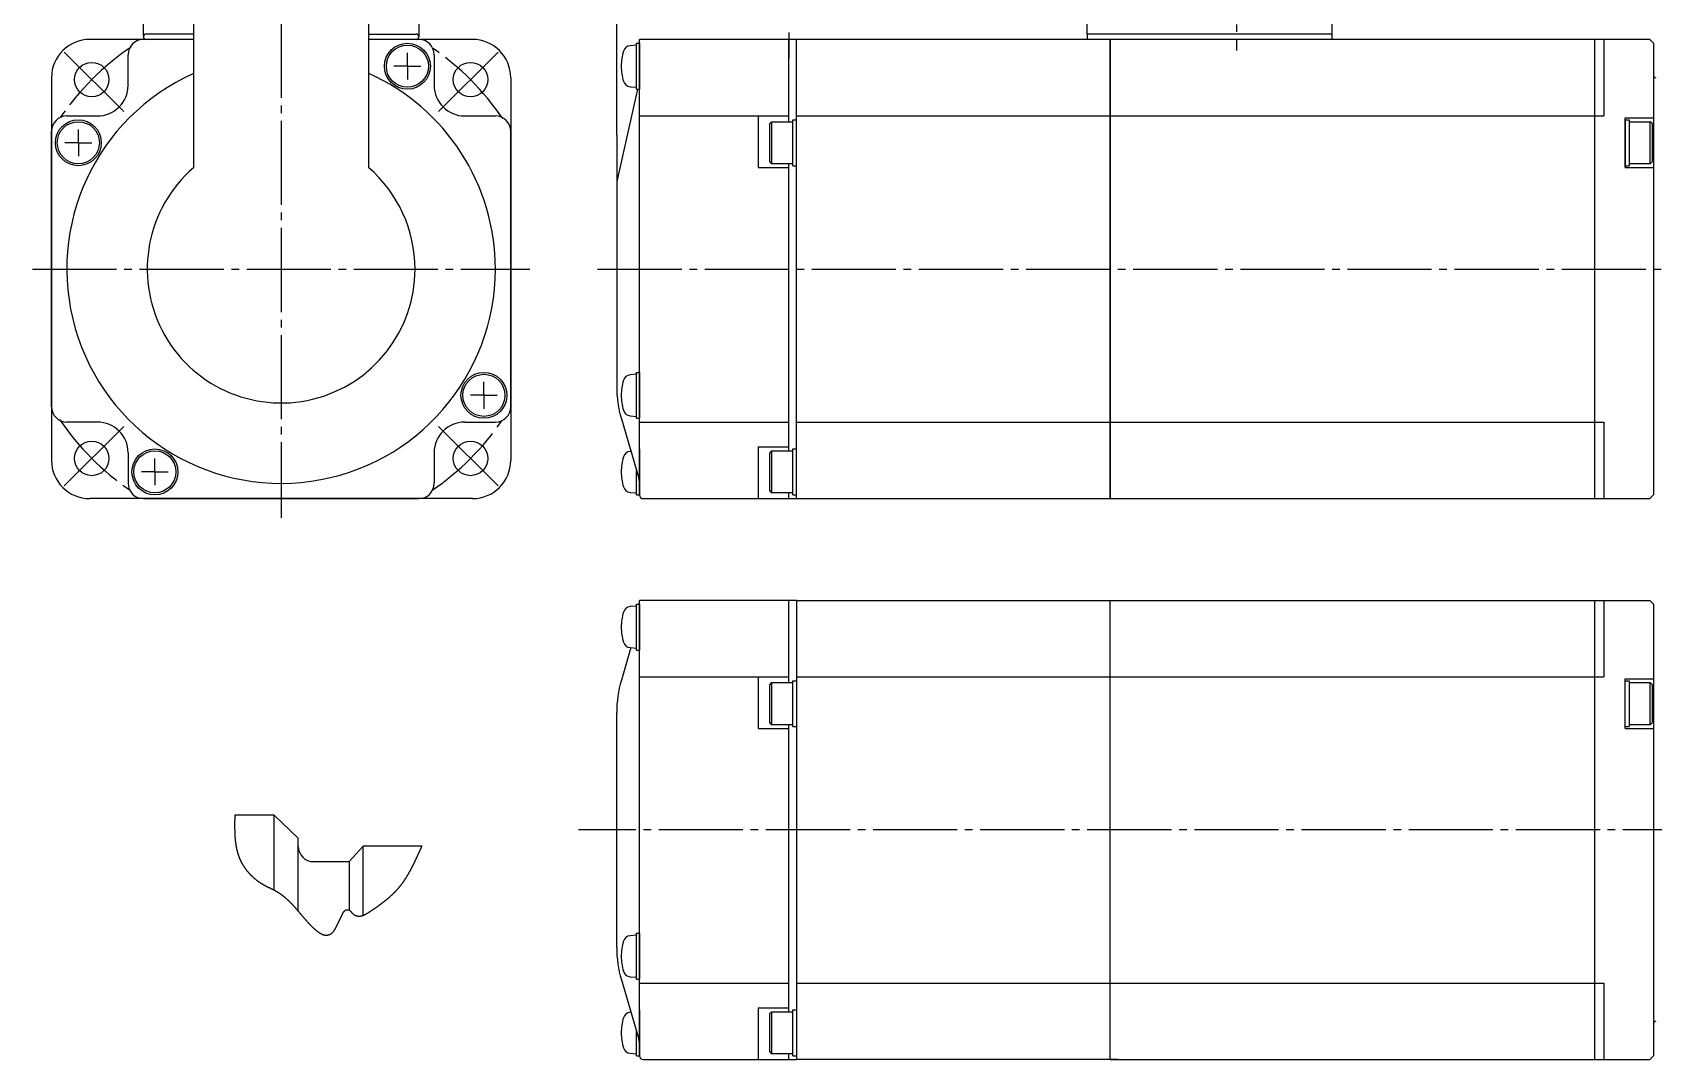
# Model space of a CAD drawing. Extents: x -169 to 179, y -107 to 149.
# Drawn here: x -169.5 to 42.3, y -106.8 to 27.4 of the extents above; entities that cross this region are included whole.
import ezdxf

# ---------------------------------------------------------------- set-up
doc = ezdxf.new("R2010")
doc.units = 0
doc.linetypes.add('DASH_CENTER', pattern=[14, 11, -1, 1, -1])
doc.layers.get('0').update_dxf_attribs({"linetype": 'CONTINUOUS'})

msp = doc.modelspace()

# ---------------------------------------------------------------- linework, layer by layer
at = {"color": 1, "linetype": 'DASH_CENTER'}
for p, q in [((-137, 43.88), (-137, -36)), ((-12.15, 40.47), (-12.15, 25.07)), ((-157.57, 17.07), (-165.68, 25.18)), ((-116.43, 17.07), (-108.32, 25.18)), ((-169.5, -3.5), (-104.5, -3.5)), ((-95.65, -3.5), (74.85, -3.5)), ((-157.57, -24.07), (-165.68, -32.18)), ((-116.43, -24.07), (-108.32, -32.18)), ((77.35, -76.79), (-98.15, -76.79))]:
    msp.add_line(p, q, dxfattribs=at)
at = {"color": 7, "linetype": 'CONTINUOUS'}
for p, q in [((0.35, 26.5), (0.35, 38.2)), ((-148.45, 34.32), (-148.45, 9.73)), ((-125.55, 9.73), (-125.55, 34.32)), ((-155, 27), (-155, 31.99)), ((-119, 31.99), (-119, 26.85)), ((-93.15, 14), (-93.15, 30.83)), ((-31.65, 27.2), (-31.65, 31.75)), ((-148.45, 26.5), (-162, 26.5)), ((-155, 27), (-155, 26.85)), ((-148.45, 27.2), (-154.65, 27.2)), ((-125.55, 27.2), (-119.35, 27.2)), ((-112, 26.5), (-125.55, 26.5)), ((-90.55, 25.75), (-91.4, 25.68)), ((-90.55, 20), (-90.55, 26)), ((-90.55, 26), (-90.17, 26)), ((-90.55, 23), (-90.55, 25.75)), ((-90.17, -31.12), (-90.17, 26.5)), ((-70.65, 26.5), (-90.17, 26.5)), ((-90.17, 26), (-90.17, 20)), ((-70.65, 27.39), (-70.65, 26.5)), ((-70.65, 27), (-70.65, 24)), ((35.85, 26.5), (-70.65, 26.5)), ((-70.65, 15.75), (-70.65, 26.5)), ((-70.65, 23), (-70.65, 25.75)), ((-69.65, -33.5), (-69.65, 26.5)), ((0.35, 27.2), (-31.65, 27.2)), ((-31.65, 27.2), (-31.65, 26.5)), ((-28.65, 26.5), (-28.65, -33.5)), ((-28.65, -33.5), (-28.65, 26.5)), ((34.65, 26.5), (34.65, -33.5)), ((35.85, 26.5), (35.85, 16.5)), ((41.85, 26.5), (35.85, 26.5)), ((41.85, 26.5), (35.85, 26.5)), ((41.85, 26.5), (42.35, 26)), ((42.35, 26), (42.35, -28.8)), ((42.35, 26), (42.35, -28.8)), ((-157, 20.5), (-157, 24.5)), ((-157, 20.5), (-157, 24.5)), ((-120.5, 23), (-120.5, 24.75)), ((-117, 24.5), (-117, 20.5)), ((-167, 21.5), (-167, -28.5)), ((-120.5, 23), (-122.25, 23)), ((-120.5, 23), (-120.5, 21.25)), ((-120.5, 23), (-118.75, 23)), ((-107, 21.5), (-107, -28.5)), ((-90.55, 20.25), (-90.55, 23)), ((-70.65, 20.25), (-70.65, 23)), ((-90.43, 20), (-93.15, 7.93)), ((-91.4, 20.32), (-90.55, 20.25)), ((-90.55, 20), (-90.17, 20)), ((-165, 16.5), (-161, 16.5)), ((-113, 16.5), (-109, 16.5)), ((-90.17, 16.5), (-70.65, 16.5)), ((-74.65, 16.5), (-74.65, 9.75)), ((-72.9, 15.75), (-73.15, 15.5)), ((-73.15, 10.5), (-73.15, 15.5)), ((-72.9, 15.75), (-72.9, 10.25)), ((-72.9, 15.75), (-70.65, 15.75)), ((-70.65, 15.75), (-70.15, 15.75)), ((-70.15, 10), (-70.15, 16)), ((-70.15, 16), (-69.65, 16)), ((-69.65, 16.5), (35.85, 16.5)), ((38.65, 9.75), (38.65, 16.25)), ((38.65, 16.25), (42.35, 16.25)), ((38.65, 16), (39.15, 16)), ((38.65, 16), (38.65, 13)), ((39.15, 16), (39.15, 10)), ((39.15, 15.75), (41.9, 15.75)), ((42.15, 15.5), (41.9, 15.75)), ((41.9, 10.25), (41.9, 15.75)), ((42.15, 15.5), (42.15, 10.5)), ((-167, 14.5), (-167, -21.5)), ((-167, -21.5), (-167, 14.5)), ((-163.5, 13), (-165.25, 13)), ((-163.5, 13), (-163.5, 14.75)), ((-163.5, 13), (-163.5, 11.25)), ((-163.5, 13), (-161.75, 13)), ((-107, 14.5), (-107, -21.5)), ((-107, -21.5), (-107, 14.5)), ((-93.15, 14), (-93.15, -18.84)), ((38.65, 13), (38.65, 10)), ((-74.65, 9.75), (-70.65, 9.75)), ((-73.15, 10.5), (-72.9, 10.25)), ((-70.65, 10.25), (-72.9, 10.25)), ((-70.15, 10.25), (-70.65, 10.25)), ((-70.65, -27.25), (-70.65, 10.25)), ((-70.15, 10), (-69.65, 10)), ((38.65, 10), (39.15, 10)), ((38.65, 9.75), (42.35, 9.75)), ((41.9, 10.25), (39.15, 10.25)), ((41.9, 10.25), (42.15, 10.5)), ((-110.5, -20), (-110.5, -18.25)), ((-90.55, -17.25), (-91.4, -17.32)), ((-90.55, -23), (-90.55, -17)), ((-90.55, -17), (-90.17, -17)), ((-90.55, -20), (-90.55, -17.25)), ((-90.17, -17), (-90.17, -23)), ((-110.5, -20), (-112.25, -20)), ((-110.5, -20), (-110.5, -21.75)), ((-110.5, -20), (-108.75, -20)), ((-90.55, -22.75), (-90.55, -20)), ((-92.54, -23.07), (-90.25, -30.84)), ((-91.4, -22.68), (-90.55, -22.75)), ((-90.55, -23), (-90.17, -23)), ((-161, -23.5), (-165, -23.5)), ((-113, -23.5), (-109, -23.5)), ((-90.17, -23.5), (-70.65, -23.5)), ((-69.65, -23.5), (35.85, -23.5)), ((35.85, -23.5), (35.85, -33.5)), ((-157, -27.5), (-157, -31.5)), ((-117, -27.5), (-117, -31.5)), ((-91.29, -27.31), (-91.4, -27.32)), ((-90.17, -27), (-90.17, -33)), ((-74.65, -26.75), (-74.65, -33.5)), ((-74.65, -26.75), (-70.65, -26.75)), ((-72.9, -27.25), (-73.15, -27.5)), ((-73.15, -32.5), (-73.15, -27.5)), ((-72.9, -27.25), (-72.9, -32.75)), ((-72.9, -27.25), (-70.15, -27.25)), ((-70.15, -33), (-70.15, -27)), ((-70.15, -27), (-69.65, -27)), ((-153.5, -30), (-153.5, -28.25)), ((42.35, -28.8), (42.35, -33)), ((42.35, -28.8), (42.35, -33)), ((-153.5, -30), (-155.25, -30)), ((-153.5, -30), (-153.5, -31.75)), ((-153.5, -30), (-151.75, -30)), ((-90.55, -33), (-90.55, -29.83)), ((-90.55, -32.75), (-90.55, -30)), ((-90.17, -33), (-90.17, -31.41)), ((-112, -33.5), (-162, -33.5)), ((-155, -33.5), (-119, -33.5)), ((-119, -33.5), (-155, -33.5)), ((-91.4, -32.68), (-90.55, -32.75)), ((-90.55, -33), (-90.17, -33)), ((-89.67, -33.5), (35.85, -33.5)), ((-73.15, -32.5), (-72.9, -32.75)), ((-70.15, -32.75), (-72.9, -32.75)), ((-70.65, -33.5), (-70.65, -32.75)), ((-70.15, -33), (-69.65, -33)), ((35.85, -33.5), (41.85, -33.5)), ((35.85, -33.5), (41.85, -33.5)), ((41.85, -33.5), (42.35, -33)), ((-90.55, -47.54), (-91.4, -47.61)), ((-90.55, -53.29), (-90.55, -47.29)), ((-90.55, -47.29), (-90.17, -47.29)), ((-90.55, -50.29), (-90.55, -47.54)), ((-70.65, -46.79), (-90.17, -46.79)), ((-90.17, -104.41), (-90.17, -46.79)), ((-90.17, -47.29), (-90.17, -53.29)), ((-90.17, -47.29), (-90.17, -53.29)), ((-70.65, -57.54), (-70.65, -46.79)), ((-69.65, -46.79), (-70.65, -46.79)), ((-69.65, -46.79), (-27.65, -46.79)), ((-69.65, -46.79), (-69.65, -106.79)), ((-28.65, -46.79), (-27.65, -46.79)), ((-28.65, -46.79), (41.85, -46.79)), ((-28.65, -106.79), (-28.65, -46.79)), ((34.65, -46.79), (34.65, -106.79)), ((35.85, -46.79), (35.85, -56.79)), ((41.85, -46.79), (42.35, -47.29)), ((42.35, -47.29), (42.35, -106.29)), ((-90.55, -53.04), (-90.55, -50.29)), ((-91.29, -52.97), (-92.54, -57.22)), ((-91.4, -52.97), (-90.55, -53.04)), ((-90.55, -53.29), (-90.17, -53.29)), ((-90.17, -56.79), (-70.65, -56.79)), ((-74.65, -56.79), (-74.65, -63.54)), ((-69.65, -56.79), (35.85, -56.79)), ((38.65, -63.54), (38.65, -57.04)), ((38.65, -57.04), (42.35, -57.04)), ((-72.9, -57.54), (-73.15, -57.79)), ((-73.15, -62.79), (-73.15, -57.79)), ((-72.9, -57.54), (-70.15, -57.54)), ((-72.9, -57.54), (-72.9, -63.04)), ((-70.15, -63.29), (-70.15, -57.29)), ((-70.15, -57.29), (-69.65, -57.29)), ((38.65, -57.29), (39.15, -57.29)), ((39.15, -57.29), (39.15, -63.29)), ((39.15, -57.54), (41.9, -57.54)), ((42.15, -57.79), (41.9, -57.54)), ((41.9, -63.04), (41.9, -57.54)), ((42.15, -57.79), (42.15, -62.79)), ((-93.15, -92.13), (-93.15, -61.45)), ((-74.65, -63.54), (-70.65, -63.54)), ((-73.15, -62.79), (-72.9, -63.04)), ((-70.15, -63.04), (-72.9, -63.04)), ((-70.65, -100.54), (-70.65, -63.04)), ((-70.15, -63.29), (-69.65, -63.29)), ((38.65, -63.29), (39.15, -63.29)), ((38.65, -63.54), (42.35, -63.54)), ((41.9, -63.04), (39.15, -63.04)), ((41.9, -63.04), (42.15, -62.79)), ((-137.89, -74.85), (-143.06, -74.85)), ((-137.89, -84.65), (-137.89, -74.85)), ((-137.89, -74.85), (-134.77, -77.85)), ((-134.77, -87.39), (-134.77, -77.85)), ((-128.13, -80.93), (-126.27, -78.89)), ((-126.27, -87.93), (-126.27, -78.89)), ((-118.59, -78.89), (-126.27, -78.89)), ((-132.77, -80.93), (-128.13, -80.93)), ((-128.13, -80.93), (-128.13, -87.25)), ((-90.55, -90.54), (-91.4, -90.61)), ((-90.55, -90.29), (-90.17, -90.29)), ((-90.55, -96.29), (-90.55, -90.29)), ((-90.55, -93.29), (-90.55, -90.54)), ((-90.17, -90.29), (-90.17, -96.29)), ((-90.55, -96.04), (-90.55, -93.29)), ((-92.54, -96.36), (-90.25, -104.13)), ((-91.4, -95.97), (-90.55, -96.04)), ((-90.55, -96.29), (-90.17, -96.29)), ((-90.17, -96.79), (-70.65, -96.79)), ((-69.65, -96.79), (35.85, -96.79)), ((35.85, -96.79), (35.85, -106.79)), ((-91.29, -100.6), (-91.4, -100.61)), ((-90.17, -100.29), (-90.17, -106.29)), ((-74.65, -100.04), (-70.65, -100.04)), ((-74.65, -100.04), (-74.65, -106.79)), ((-72.9, -100.54), (-73.15, -100.79)), ((-73.15, -105.79), (-73.15, -100.79)), ((-72.9, -100.54), (-70.15, -100.54)), ((-72.9, -100.54), (-72.9, -106.04)), ((-70.15, -100.29), (-69.65, -100.29)), ((-70.15, -106.29), (-70.15, -100.29)), ((-90.55, -106.29), (-90.55, -103.12)), ((-90.55, -106.04), (-90.55, -103.29)), ((-90.17, -106.29), (-90.17, -104.7)), ((-90.15, -104.77), (-90.15, -104.79)), ((-73.15, -105.79), (-72.9, -106.04)), ((-91.4, -105.97), (-90.55, -106.04)), ((-90.55, -106.29), (-90.17, -106.29)), ((-89.67, -106.79), (-70.65, -106.79)), ((-88.15, -106.79), (-70.65, -106.79)), ((-70.15, -106.04), (-72.9, -106.04)), ((-70.65, -106.79), (-70.65, -106.04)), ((-70.65, -106.79), (-69.65, -106.79)), ((-70.15, -106.29), (-69.65, -106.29)), ((-27.65, -106.79), (-69.65, -106.79)), ((-27.65, -106.79), (-28.65, -106.79)), ((-28.65, -106.79), (41.85, -106.79)), ((42.35, -106.29), (41.85, -106.79))]:
    msp.add_line(p, q, dxfattribs=at)
at = {"color": 2}
msp.add_polyline3d([(-143.06, -74.85, 0), (-143.06, -74.89, 0), (-143.07, -74.93, 0), (-143.07, -74.97, 0), (-143.07, -75.01, 0), (-143.07, -75.05, 0), (-143.07, -75.09, 0), (-143.07, -75.13, 0), (-143.07, -75.17, 0), (-143.07, -75.21, 0), (-143.07, -75.26, 0), (-143.07, -75.3, 0), (-143.07, -75.34, 0), (-143.07, -75.38, 0), (-143.07, -75.42, 0), (-143.07, -75.46, 0), (-143.07, -75.5, 0), (-143.08, -75.54, 0), (-143.08, -75.58, 0), (-143.08, -75.62, 0), (-143.08, -75.66, 0), (-143.08, -75.7, 0), (-143.08, -75.74, 0), (-143.08, -75.78, 0), (-143.08, -75.82, 0), (-143.08, -75.86, 0), (-143.08, -75.9, 0), (-143.08, -75.94, 0), (-143.08, -75.98, 0), (-143.08, -76.03, 0), (-143.08, -76.07, 0), (-143.08, -76.11, 0), (-143.08, -76.15, 0), (-143.08, -76.19, 0), (-143.08, -76.23, 0), (-143.08, -76.27, 0), (-143.08, -76.31, 0), (-143.08, -76.35, 0), (-143.08, -76.39, 0), (-143.08, -76.43, 0), (-143.08, -76.47, 0), (-143.08, -76.51, 0), (-143.08, -76.55, 0), (-143.08, -76.59, 0), (-143.08, -76.63, 0), (-143.08, -76.67, 0), (-143.07, -76.71, 0), (-143.07, -76.75, 0), (-143.07, -76.79, 0), (-143.07, -76.84, 0), (-143.07, -76.88, 0), (-143.07, -76.92, 0), (-143.07, -76.96, 0), (-143.07, -77, 0), (-143.07, -77.04, 0), (-143.06, -77.08, 0), (-143.06, -77.12, 0), (-143.06, -77.16, 0), (-143.06, -77.2, 0), (-143.06, -77.24, 0), (-143.06, -77.28, 0), (-143.06, -77.32, 0), (-143.05, -77.36, 0), (-143.05, -77.4, 0), (-143.05, -77.44, 0), (-143.05, -77.48, 0), (-143.04, -77.52, 0), (-143.04, -77.56, 0), (-143.04, -77.6, 0), (-143.04, -77.65, 0), (-143.03, -77.69, 0), (-143.03, -77.73, 0), (-143.03, -77.77, 0), (-143.02, -77.81, 0), (-143.02, -77.85, 0), (-143.02, -77.89, 0), (-143.01, -77.93, 0), (-143.01, -77.97, 0), (-143.01, -78.01, 0), (-143, -78.05, 0), (-143, -78.09, 0), (-143, -78.13, 0), (-142.99, -78.17, 0), (-142.99, -78.21, 0), (-142.98, -78.25, 0), (-142.98, -78.29, 0), (-142.97, -78.33, 0), (-142.97, -78.37, 0), (-142.96, -78.41, 0), (-142.96, -78.45, 0), (-142.95, -78.49, 0), (-142.95, -78.53, 0), (-142.94, -78.57, 0), (-142.93, -78.61, 0), (-142.93, -78.65, 0), (-142.92, -78.69, 0), (-142.91, -78.73, 0), (-142.91, -78.77, 0), (-142.9, -78.81, 0), (-142.9, -78.85, 0), (-142.89, -78.89, 0), (-142.88, -78.93, 0), (-142.87, -78.97, 0), (-142.87, -79.01, 0), (-142.86, -79.05, 0), (-142.85, -79.09, 0), (-142.84, -79.13, 0), (-142.83, -79.17, 0), (-142.83, -79.21, 0), (-142.82, -79.25, 0), (-142.81, -79.29, 0), (-142.8, -79.33, 0), (-142.79, -79.37, 0), (-142.78, -79.41, 0), (-142.77, -79.45, 0), (-142.76, -79.49, 0), (-142.75, -79.53, 0), (-142.74, -79.57, 0), (-142.73, -79.61, 0), (-142.72, -79.65, 0), (-142.71, -79.69, 0), (-142.7, -79.73, 0), (-142.69, -79.76, 0), (-142.68, -79.8, 0), (-142.66, -79.84, 0), (-142.65, -79.88, 0), (-142.64, -79.92, 0), (-142.63, -79.96, 0), (-142.62, -80, 0), (-142.6, -80.04, 0), (-142.59, -80.07, 0), (-142.58, -80.11, 0), (-142.56, -80.15, 0), (-142.55, -80.19, 0), (-142.54, -80.23, 0), (-142.52, -80.27, 0), (-142.51, -80.3, 0), (-142.5, -80.34, 0), (-142.48, -80.38, 0), (-142.47, -80.42, 0), (-142.45, -80.46, 0), (-142.44, -80.49, 0), (-142.42, -80.53, 0), (-142.4, -80.57, 0), (-142.39, -80.61, 0), (-142.37, -80.64, 0), (-142.35, -80.68, 0), (-142.34, -80.72, 0), (-142.32, -80.75, 0), (-142.31, -80.79, 0), (-142.29, -80.83, 0), (-142.27, -80.86, 0), (-142.25, -80.9, 0), (-142.23, -80.94, 0), (-142.22, -80.97, 0), (-142.2, -81.01, 0), (-142.18, -81.05, 0), (-142.16, -81.08, 0), (-142.14, -81.12, 0), (-142.12, -81.15, 0), (-142.1, -81.19, 0), (-142.08, -81.22, 0), (-142.06, -81.26, 0), (-142.04, -81.29, 0), (-142.02, -81.33, 0), (-142, -81.36, 0), (-141.98, -81.4, 0), (-141.96, -81.43, 0), (-141.93, -81.47, 0), (-141.91, -81.5, 0), (-141.89, -81.53, 0), (-141.87, -81.57, 0), (-141.84, -81.6, 0), (-141.82, -81.64, 0), (-141.8, -81.67, 0), (-141.78, -81.7, 0), (-141.75, -81.74, 0), (-141.73, -81.77, 0), (-141.71, -81.8, 0), (-141.68, -81.84, 0), (-141.66, -81.87, 0), (-141.63, -81.9, 0), (-141.61, -81.93, 0), (-141.59, -81.97, 0), (-141.56, -82, 0), (-141.53, -82.03, 0), (-141.51, -82.06, 0), (-141.48, -82.09, 0), (-141.46, -82.13, 0), (-141.43, -82.16, 0), (-141.41, -82.19, 0), (-141.38, -82.22, 0), (-141.35, -82.25, 0), (-141.33, -82.28, 0), (-141.3, -82.31, 0), (-141.27, -82.34, 0), (-141.25, -82.37, 0), (-141.22, -82.4, 0), (-141.19, -82.43, 0), (-141.16, -82.47, 0), (-141.14, -82.49, 0), (-141.11, -82.52, 0), (-141.08, -82.55, 0), (-141.05, -82.58, 0), (-141.03, -82.61, 0), (-141, -82.64, 0), (-140.97, -82.67, 0), (-140.94, -82.7, 0), (-140.91, -82.73, 0), (-140.88, -82.76, 0), (-140.85, -82.79, 0), (-140.82, -82.81, 0), (-140.79, -82.84, 0), (-140.76, -82.87, 0), (-140.73, -82.9, 0), (-140.7, -82.93, 0), (-140.67, -82.95, 0), (-140.64, -82.98, 0), (-140.61, -83.01, 0), (-140.58, -83.03, 0), (-140.55, -83.06, 0), (-140.52, -83.09, 0), (-140.49, -83.11, 0), (-140.46, -83.14, 0), (-140.43, -83.17, 0), (-140.4, -83.19, 0), (-140.37, -83.22, 0), (-140.33, -83.24, 0), (-140.3, -83.27, 0), (-140.27, -83.29, 0), (-140.24, -83.32, 0), (-140.21, -83.34, 0), (-140.17, -83.37, 0), (-140.14, -83.39, 0), (-140.11, -83.42, 0), (-140.08, -83.44, 0), (-140.04, -83.47, 0), (-140.01, -83.49, 0), (-139.98, -83.51, 0), (-139.94, -83.54, 0), (-139.91, -83.56, 0), (-139.88, -83.58, 0), (-139.84, -83.61, 0), (-139.81, -83.63, 0), (-139.78, -83.65, 0), (-139.74, -83.68, 0), (-139.71, -83.7, 0), (-139.68, -83.72, 0), (-139.64, -83.74, 0), (-139.61, -83.76, 0), (-139.57, -83.79, 0), (-139.54, -83.81, 0), (-139.5, -83.83, 0), (-139.47, -83.85, 0), (-139.43, -83.87, 0), (-139.4, -83.89, 0), (-139.36, -83.91, 0), (-139.33, -83.93, 0), (-139.29, -83.95, 0), (-139.26, -83.97, 0), (-139.22, -83.99, 0), (-139.19, -84.01, 0), (-139.15, -84.03, 0), (-139.12, -84.05, 0), (-139.08, -84.07, 0), (-139.04, -84.09, 0), (-139.01, -84.11, 0), (-138.97, -84.12, 0), (-138.94, -84.14, 0), (-138.9, -84.16, 0), (-138.86, -84.18, 0), (-138.83, -84.2, 0), (-138.79, -84.22, 0), (-138.75, -84.23, 0), (-138.72, -84.25, 0), (-138.68, -84.27, 0), (-138.65, -84.29, 0), (-138.61, -84.3, 0), (-138.57, -84.32, 0), (-138.54, -84.34, 0), (-138.5, -84.36, 0), (-138.46, -84.37, 0), (-138.43, -84.39, 0), (-138.39, -84.41, 0), (-138.35, -84.43, 0), (-138.32, -84.44, 0), (-138.28, -84.46, 0), (-138.24, -84.48, 0), (-138.21, -84.5, 0), (-138.17, -84.51, 0), (-138.13, -84.53, 0), (-138.1, -84.55, 0), (-138.06, -84.57, 0), (-138.03, -84.59, 0), (-137.99, -84.6, 0), (-137.95, -84.62, 0), (-137.92, -84.64, 0), (-137.88, -84.66, 0), (-137.85, -84.68, 0), (-137.81, -84.7, 0), (-137.77, -84.72, 0), (-137.74, -84.74, 0), (-137.7, -84.76, 0), (-137.67, -84.78, 0), (-137.63, -84.8, 0), (-137.6, -84.82, 0), (-137.56, -84.84, 0), (-137.53, -84.86, 0), (-137.49, -84.88, 0), (-137.46, -84.9, 0), (-137.43, -84.92, 0), (-137.39, -84.95, 0), (-137.36, -84.97, 0), (-137.32, -84.99, 0), (-137.29, -85.01, 0), (-137.25, -85.03, 0), (-137.22, -85.06, 0), (-137.19, -85.08, 0), (-137.15, -85.1, 0), (-137.12, -85.13, 0), (-137.09, -85.15, 0), (-137.05, -85.17, 0), (-137.02, -85.2, 0), (-136.99, -85.22, 0), (-136.96, -85.24, 0), (-136.92, -85.27, 0), (-136.89, -85.29, 0), (-136.86, -85.32, 0), (-136.82, -85.34, 0), (-136.79, -85.37, 0), (-136.76, -85.39, 0), (-136.73, -85.42, 0), (-136.7, -85.44, 0), (-136.66, -85.47, 0), (-136.63, -85.49, 0), (-136.6, -85.52, 0), (-136.57, -85.54, 0), (-136.54, -85.57, 0), (-136.51, -85.6, 0), (-136.48, -85.62, 0), (-136.45, -85.65, 0), (-136.41, -85.67, 0), (-136.38, -85.7, 0), (-136.35, -85.73, 0), (-136.32, -85.75, 0), (-136.29, -85.78, 0), (-136.26, -85.81, 0), (-136.23, -85.84, 0), (-136.2, -85.86, 0), (-136.17, -85.89, 0), (-136.14, -85.92, 0), (-136.11, -85.95, 0), (-136.08, -85.97, 0), (-136.06, -86, 0), (-136.03, -86.03, 0), (-136, -86.06, 0), (-135.97, -86.09, 0), (-135.94, -86.11, 0), (-135.91, -86.14, 0), (-135.88, -86.17, 0), (-135.85, -86.2, 0), (-135.82, -86.23, 0), (-135.79, -86.26, 0), (-135.77, -86.29, 0), (-135.74, -86.32, 0), (-135.71, -86.34, 0), (-135.68, -86.37, 0), (-135.65, -86.4, 0), (-135.63, -86.43, 0), (-135.6, -86.46, 0), (-135.57, -86.49, 0), (-135.54, -86.52, 0), (-135.51, -86.55, 0), (-135.49, -86.58, 0), (-135.46, -86.61, 0), (-135.43, -86.64, 0), (-135.41, -86.67, 0), (-135.38, -86.7, 0), (-135.35, -86.73, 0), (-135.32, -86.76, 0), (-135.3, -86.79, 0), (-135.27, -86.82, 0), (-135.24, -86.85, 0), (-135.22, -86.88, 0), (-135.19, -86.91, 0), (-135.16, -86.94, 0), (-135.13, -86.97, 0), (-135.11, -87, 0), (-135.08, -87.03, 0), (-135.06, -87.06, 0), (-135.03, -87.09, 0), (-135, -87.13, 0), (-134.97, -87.16, 0), (-134.95, -87.19, 0), (-134.92, -87.22, 0), (-134.9, -87.25, 0), (-134.87, -87.28, 0), (-134.84, -87.31, 0), (-134.82, -87.34, 0), (-134.79, -87.37, 0), (-134.76, -87.4, 0), (-134.74, -87.43, 0), (-134.71, -87.46, 0), (-134.69, -87.49, 0), (-134.66, -87.53, 0), (-134.63, -87.56, 0), (-134.61, -87.59, 0), (-134.58, -87.62, 0), (-134.55, -87.65, 0), (-134.53, -87.68, 0), (-134.5, -87.71, 0), (-134.48, -87.74, 0), (-134.45, -87.77, 0), (-134.42, -87.8, 0), (-134.4, -87.83, 0), (-134.37, -87.87, 0), (-134.34, -87.9, 0), (-134.32, -87.93, 0), (-134.29, -87.96, 0), (-134.27, -87.99, 0), (-134.24, -88.02, 0), (-134.21, -88.05, 0), (-134.19, -88.08, 0), (-134.16, -88.11, 0), (-134.13, -88.14, 0), (-134.11, -88.17, 0), (-134.08, -88.2, 0), (-134.06, -88.24, 0), (-134.03, -88.27, 0), (-134, -88.3, 0), (-133.98, -88.33, 0), (-133.95, -88.36, 0), (-133.92, -88.39, 0), (-133.9, -88.42, 0), (-133.87, -88.45, 0), (-133.84, -88.48, 0), (-133.82, -88.51, 0), (-133.79, -88.54, 0), (-133.76, -88.57, 0), (-133.74, -88.6, 0), (-133.71, -88.63, 0), (-133.68, -88.66, 0), (-133.66, -88.69, 0), (-133.63, -88.72, 0), (-133.6, -88.75, 0), (-133.57, -88.78, 0), (-133.55, -88.81, 0), (-133.52, -88.84, 0), (-133.49, -88.87, 0), (-133.46, -88.9, 0), (-133.44, -88.93, 0), (-133.41, -88.96, 0), (-133.38, -88.99, 0), (-133.35, -89.02, 0), (-133.33, -89.05, 0), (-133.3, -89.08, 0), (-133.27, -89.11, 0), (-133.24, -89.14, 0), (-133.22, -89.17, 0), (-133.19, -89.2, 0), (-133.16, -89.23, 0), (-133.13, -89.26, 0), (-133.1, -89.29, 0), (-133.07, -89.31, 0), (-133.04, -89.34, 0), (-133.02, -89.37, 0), (-132.99, -89.4, 0), (-132.96, -89.43, 0), (-132.93, -89.46, 0), (-132.9, -89.48, 0), (-132.87, -89.51, 0), (-132.84, -89.54, 0), (-132.81, -89.57, 0), (-132.78, -89.6, 0), (-132.75, -89.62, 0), (-132.72, -89.65, 0), (-132.7, -89.68, 0), (-132.67, -89.7, 0), (-132.64, -89.73, 0), (-132.6, -89.76, 0), (-132.57, -89.78, 0), (-132.54, -89.81, 0), (-132.51, -89.84, 0), (-132.48, -89.86, 0), (-132.45, -89.89, 0), (-132.42, -89.91, 0), (-132.39, -89.94, 0), (-132.36, -89.96, 0), (-132.32, -89.99, 0), (-132.29, -90.01, 0), (-132.26, -90.04, 0), (-132.23, -90.06, 0), (-132.19, -90.09, 0), (-132.16, -90.11, 0), (-132.13, -90.13, 0), (-132.09, -90.16, 0), (-132.06, -90.18, 0), (-132.02, -90.2, 0), (-131.99, -90.22, 0), (-131.95, -90.25, 0), (-131.92, -90.27, 0), (-131.88, -90.29, 0), (-131.84, -90.31, 0), (-131.81, -90.33, 0), (-131.77, -90.35, 0), (-131.73, -90.37, 0), (-131.7, -90.39, 0), (-131.66, -90.41, 0), (-131.62, -90.43, 0), (-131.58, -90.44, 0), (-131.54, -90.46, 0), (-131.51, -90.47, 0), (-131.47, -90.48, 0), (-131.43, -90.5, 0), (-131.39, -90.51, 0), (-131.35, -90.52, 0), (-131.31, -90.53, 0), (-131.27, -90.53, 0), (-131.23, -90.54, 0), (-131.19, -90.54, 0), (-131.15, -90.54, 0), (-131.11, -90.54, 0), (-131.07, -90.54, 0), (-131.03, -90.54, 0), (-130.99, -90.54, 0), (-130.95, -90.53, 0), (-130.91, -90.52, 0), (-130.87, -90.51, 0), (-130.83, -90.5, 0), (-130.79, -90.49, 0), (-130.75, -90.48, 0), (-130.71, -90.46, 0), (-130.67, -90.45, 0), (-130.64, -90.43, 0), (-130.6, -90.41, 0), (-130.56, -90.39, 0), (-130.53, -90.37, 0), (-130.49, -90.35, 0), (-130.46, -90.33, 0), (-130.42, -90.3, 0), (-130.39, -90.28, 0), (-130.35, -90.25, 0), (-130.32, -90.23, 0), (-130.29, -90.2, 0), (-130.26, -90.17, 0), (-130.23, -90.14, 0), (-130.21, -90.11, 0), (-130.18, -90.08, 0), (-130.15, -90.05, 0), (-130.13, -90.02, 0), (-130.1, -89.99, 0), (-130.08, -89.95, 0), (-130.06, -89.92, 0), (-130.03, -89.89, 0), (-130.01, -89.85, 0), (-129.99, -89.82, 0), (-129.97, -89.78, 0), (-129.95, -89.75, 0), (-129.93, -89.71, 0), (-129.91, -89.68, 0), (-129.89, -89.64, 0), (-129.87, -89.6, 0), (-129.85, -89.57, 0), (-129.83, -89.53, 0), (-129.81, -89.49, 0), (-129.8, -89.46, 0), (-129.78, -89.42, 0), (-129.76, -89.38, 0), (-129.74, -89.35, 0), (-129.72, -89.31, 0), (-129.71, -89.28, 0), (-129.69, -89.24, 0), (-129.67, -89.2, 0), (-129.65, -89.17, 0), (-129.63, -89.13, 0), (-129.62, -89.09, 0), (-129.6, -89.06, 0), (-129.58, -89.02, 0), (-129.56, -88.98, 0), (-129.55, -88.95, 0), (-129.53, -88.91, 0), (-129.51, -88.87, 0), (-129.5, -88.84, 0), (-129.48, -88.8, 0), (-129.46, -88.76, 0), (-129.44, -88.73, 0), (-129.43, -88.69, 0), (-129.41, -88.66, 0), (-129.39, -88.62, 0), (-129.37, -88.58, 0), (-129.35, -88.55, 0), (-129.34, -88.51, 0), (-129.32, -88.48, 0), (-129.3, -88.44, 0), (-129.28, -88.41, 0), (-129.27, -88.37, 0), (-129.25, -88.33, 0), (-129.23, -88.3, 0), (-129.21, -88.26, 0), (-129.2, -88.23, 0), (-129.18, -88.19, 0), (-129.16, -88.15, 0), (-129.14, -88.12, 0), (-129.12, -88.08, 0), (-129.11, -88.04, 0), (-129.09, -88.01, 0), (-129.07, -87.97, 0), (-129.05, -87.93, 0), (-129.03, -87.9, 0), (-129.01, -87.86, 0), (-129, -87.82, 0), (-128.98, -87.78, 0), (-128.96, -87.74, 0), (-128.94, -87.71, 0), (-128.92, -87.67, 0), (-128.9, -87.63, 0), (-128.88, -87.59, 0), (-128.86, -87.56, 0), (-128.84, -87.52, 0), (-128.81, -87.49, 0), (-128.79, -87.46, 0), (-128.76, -87.42, 0), (-128.74, -87.39, 0), (-128.71, -87.37, 0), (-128.68, -87.34, 0), (-128.65, -87.32, 0), (-128.61, -87.29, 0), (-128.58, -87.27, 0), (-128.54, -87.26, 0), (-128.5, -87.24, 0), (-128.46, -87.23, 0), (-128.42, -87.22, 0), (-128.38, -87.21, 0), (-128.33, -87.21, 0), (-128.29, -87.21, 0), (-128.25, -87.21, 0), (-128.21, -87.22, 0), (-128.17, -87.23, 0), (-128.13, -87.24, 0), (-128.1, -87.26, 0), (-128.06, -87.28, 0), (-128.03, -87.3, 0), (-128, -87.33, 0), (-127.97, -87.36, 0), (-127.94, -87.39, 0), (-127.91, -87.42, 0), (-127.89, -87.45, 0), (-127.86, -87.48, 0), (-127.83, -87.52, 0), (-127.81, -87.55, 0), (-127.78, -87.58, 0), (-127.75, -87.61, 0), (-127.73, -87.64, 0), (-127.7, -87.67, 0), (-127.67, -87.7, 0), (-127.64, -87.73, 0), (-127.61, -87.76, 0), (-127.58, -87.78, 0), (-127.55, -87.81, 0), (-127.52, -87.83, 0), (-127.49, -87.86, 0), (-127.45, -87.88, 0), (-127.42, -87.9, 0), (-127.38, -87.92, 0), (-127.35, -87.94, 0), (-127.31, -87.95, 0), (-127.27, -87.97, 0), (-127.23, -87.98, 0), (-127.19, -88, 0), (-127.15, -88.01, 0), (-127.11, -88.02, 0), (-127.07, -88.03, 0), (-127.03, -88.03, 0), (-126.99, -88.04, 0), (-126.95, -88.05, 0), (-126.91, -88.05, 0), (-126.87, -88.05, 0), (-126.82, -88.05, 0), (-126.78, -88.05, 0), (-126.74, -88.05, 0), (-126.7, -88.05, 0), (-126.66, -88.04, 0), (-126.62, -88.04, 0), (-126.58, -88.03, 0), (-126.54, -88.02, 0), (-126.5, -88.01, 0), (-126.46, -88, 0), (-126.42, -87.99, 0), (-126.38, -87.98, 0), (-126.34, -87.97, 0), (-126.31, -87.95, 0), (-126.27, -87.94, 0), (-126.23, -87.92, 0), (-126.19, -87.91, 0), (-126.16, -87.89, 0), (-126.12, -87.87, 0), (-126.08, -87.86, 0), (-126.04, -87.84, 0), (-126.01, -87.82, 0), (-125.97, -87.8, 0), (-125.94, -87.78, 0), (-125.9, -87.76, 0), (-125.86, -87.74, 0), (-125.83, -87.72, 0), (-125.79, -87.7, 0), (-125.76, -87.68, 0), (-125.72, -87.66, 0), (-125.69, -87.64, 0), (-125.65, -87.62, 0), (-125.62, -87.6, 0), (-125.58, -87.58, 0), (-125.55, -87.55, 0), (-125.51, -87.53, 0), (-125.48, -87.51, 0), (-125.44, -87.49, 0), (-125.41, -87.47, 0), (-125.38, -87.45, 0), (-125.34, -87.42, 0), (-125.31, -87.4, 0), (-125.28, -87.38, 0), (-125.24, -87.36, 0), (-125.21, -87.33, 0), (-125.17, -87.31, 0), (-125.14, -87.29, 0), (-125.11, -87.27, 0), (-125.07, -87.24, 0), (-125.04, -87.22, 0), (-125.01, -87.2, 0), (-124.97, -87.18, 0), (-124.94, -87.15, 0), (-124.91, -87.13, 0), (-124.87, -87.11, 0), (-124.84, -87.08, 0), (-124.81, -87.06, 0), (-124.77, -87.04, 0), (-124.74, -87.02, 0), (-124.71, -86.99, 0), (-124.67, -86.97, 0), (-124.64, -86.95, 0), (-124.61, -86.92, 0), (-124.58, -86.9, 0), (-124.54, -86.88, 0), (-124.51, -86.85, 0), (-124.47, -86.83, 0), (-124.44, -86.81, 0), (-124.41, -86.78, 0), (-124.38, -86.76, 0), (-124.34, -86.74, 0), (-124.31, -86.71, 0), (-124.28, -86.69, 0), (-124.24, -86.67, 0), (-124.21, -86.64, 0), (-124.18, -86.62, 0), (-124.15, -86.6, 0), (-124.11, -86.57, 0), (-124.08, -86.55, 0), (-124.05, -86.52, 0), (-124.02, -86.5, 0), (-123.98, -86.48, 0), (-123.95, -86.45, 0), (-123.92, -86.43, 0), (-123.89, -86.4, 0), (-123.85, -86.38, 0), (-123.82, -86.35, 0), (-123.79, -86.33, 0), (-123.75, -86.31, 0), (-123.72, -86.28, 0), (-123.69, -86.26, 0), (-123.66, -86.23, 0), (-123.63, -86.21, 0), (-123.59, -86.18, 0), (-123.56, -86.16, 0), (-123.53, -86.13, 0), (-123.5, -86.11, 0), (-123.47, -86.08, 0), (-123.44, -86.06, 0), (-123.4, -86.03, 0), (-123.37, -86.01, 0), (-123.34, -85.98, 0), (-123.31, -85.95, 0), (-123.28, -85.93, 0), (-123.25, -85.9, 0), (-123.21, -85.88, 0), (-123.18, -85.85, 0), (-123.15, -85.83, 0), (-123.12, -85.8, 0), (-123.09, -85.77, 0), (-123.06, -85.75, 0), (-123.03, -85.72, 0), (-123, -85.7, 0), (-122.97, -85.67, 0), (-122.93, -85.64, 0), (-122.9, -85.62, 0), (-122.87, -85.59, 0), (-122.84, -85.56, 0), (-122.81, -85.54, 0), (-122.78, -85.51, 0), (-122.75, -85.48, 0), (-122.72, -85.45, 0), (-122.69, -85.43, 0), (-122.66, -85.4, 0), (-122.63, -85.37, 0), (-122.6, -85.35, 0), (-122.57, -85.32, 0), (-122.54, -85.29, 0), (-122.51, -85.26, 0), (-122.48, -85.23, 0), (-122.45, -85.21, 0), (-122.42, -85.18, 0), (-122.39, -85.15, 0), (-122.36, -85.12, 0), (-122.33, -85.09, 0), (-122.31, -85.07, 0), (-122.28, -85.04, 0), (-122.25, -85.01, 0), (-122.22, -84.98, 0), (-122.19, -84.95, 0), (-122.16, -84.92, 0), (-122.13, -84.89, 0), (-122.11, -84.87, 0), (-122.08, -84.84, 0), (-122.05, -84.81, 0), (-122.02, -84.78, 0), (-121.99, -84.75, 0), (-121.97, -84.72, 0), (-121.94, -84.69, 0), (-121.91, -84.66, 0), (-121.88, -84.63, 0), (-121.85, -84.6, 0), (-121.83, -84.57, 0), (-121.8, -84.54, 0), (-121.77, -84.51, 0), (-121.75, -84.48, 0), (-121.72, -84.45, 0), (-121.69, -84.42, 0), (-121.67, -84.39, 0), (-121.64, -84.36, 0), (-121.61, -84.33, 0), (-121.59, -84.3, 0), (-121.56, -84.26, 0), (-121.53, -84.23, 0), (-121.51, -84.2, 0), (-121.48, -84.17, 0), (-121.46, -84.14, 0), (-121.43, -84.11, 0), (-121.41, -84.08, 0), (-121.38, -84.04, 0), (-121.36, -84.01, 0), (-121.33, -83.98, 0), (-121.31, -83.95, 0), (-121.28, -83.92, 0), (-121.26, -83.89, 0), (-121.23, -83.85, 0), (-121.21, -83.82, 0), (-121.19, -83.79, 0), (-121.16, -83.76, 0), (-121.14, -83.72, 0), (-121.11, -83.69, 0), (-121.09, -83.66, 0), (-121.06, -83.62, 0), (-121.04, -83.59, 0), (-121.02, -83.56, 0), (-121, -83.52, 0), (-120.97, -83.49, 0), (-120.95, -83.46, 0), (-120.93, -83.42, 0), (-120.9, -83.39, 0), (-120.88, -83.36, 0), (-120.86, -83.32, 0), (-120.84, -83.29, 0), (-120.81, -83.26, 0), (-120.79, -83.22, 0), (-120.77, -83.19, 0), (-120.75, -83.15, 0), (-120.72, -83.12, 0), (-120.7, -83.09, 0), (-120.68, -83.05, 0), (-120.66, -83.02, 0), (-120.64, -82.98, 0), (-120.62, -82.95, 0), (-120.59, -82.91, 0), (-120.57, -82.88, 0), (-120.55, -82.85, 0), (-120.53, -82.81, 0), (-120.51, -82.78, 0), (-120.49, -82.74, 0), (-120.47, -82.71, 0), (-120.45, -82.67, 0), (-120.43, -82.64, 0), (-120.41, -82.6, 0), (-120.39, -82.57, 0), (-120.37, -82.53, 0), (-120.35, -82.5, 0), (-120.33, -82.46, 0), (-120.31, -82.43, 0), (-120.28, -82.39, 0), (-120.27, -82.35, 0), (-120.25, -82.32, 0), (-120.23, -82.28, 0), (-120.21, -82.25, 0), (-120.19, -82.21, 0), (-120.17, -82.18, 0), (-120.15, -82.14, 0), (-120.13, -82.11, 0), (-120.11, -82.07, 0), (-120.09, -82.03, 0), (-120.07, -82, 0), (-120.05, -81.96, 0), (-120.03, -81.93, 0), (-120.01, -81.89, 0), (-119.99, -81.85, 0), (-119.97, -81.82, 0), (-119.95, -81.78, 0), (-119.94, -81.75, 0), (-119.92, -81.71, 0), (-119.9, -81.67, 0), (-119.88, -81.64, 0), (-119.86, -81.6, 0), (-119.84, -81.57, 0), (-119.83, -81.53, 0), (-119.81, -81.49, 0), (-119.79, -81.46, 0), (-119.77, -81.42, 0), (-119.75, -81.39, 0), (-119.73, -81.35, 0), (-119.72, -81.31, 0), (-119.7, -81.28, 0), (-119.68, -81.24, 0), (-119.66, -81.2, 0), (-119.64, -81.17, 0), (-119.62, -81.13, 0), (-119.61, -81.09, 0), (-119.59, -81.06, 0), (-119.57, -81.02, 0), (-119.55, -80.99, 0), (-119.54, -80.95, 0), (-119.52, -80.91, 0), (-119.5, -80.88, 0), (-119.48, -80.84, 0), (-119.47, -80.8, 0), (-119.45, -80.77, 0), (-119.43, -80.73, 0), (-119.41, -80.69, 0), (-119.4, -80.66, 0), (-119.38, -80.62, 0), (-119.36, -80.58, 0), (-119.34, -80.55, 0), (-119.33, -80.51, 0), (-119.31, -80.47, 0), (-119.29, -80.44, 0), (-119.28, -80.4, 0), (-119.26, -80.36, 0), (-119.24, -80.33, 0), (-119.22, -80.29, 0), (-119.21, -80.25, 0), (-119.19, -80.22, 0), (-119.17, -80.18, 0), (-119.16, -80.14, 0), (-119.14, -80.11, 0), (-119.12, -80.07, 0), (-119.11, -80.03, 0), (-119.09, -80, 0), (-119.07, -79.96, 0), (-119.06, -79.92, 0), (-119.04, -79.88, 0), (-119.02, -79.85, 0), (-119, -79.81, 0), (-118.99, -79.77, 0), (-118.97, -79.74, 0), (-118.95, -79.7, 0), (-118.94, -79.66, 0), (-118.92, -79.63, 0), (-118.91, -79.59, 0), (-118.89, -79.55, 0), (-118.87, -79.52, 0), (-118.86, -79.48, 0), (-118.84, -79.44, 0), (-118.82, -79.41, 0), (-118.81, -79.37, 0), (-118.79, -79.33, 0), (-118.77, -79.29, 0), (-118.76, -79.26, 0), (-118.74, -79.22, 0), (-118.72, -79.18, 0), (-118.71, -79.15, 0), (-118.69, -79.11, 0), (-118.67, -79.07, 0), (-118.66, -79.04, 0), (-118.64, -79, 0), (-118.62, -78.96, 0), (-118.61, -78.92, 0), (-118.59, -78.89, 0)], dxfattribs=at)
at = {"color": 7, "linetype": 'CONTINUOUS'}
for centre, radius in [((-120.5, 23), 3), ((-120.5, 23), 2.75), ((-161.75, 21.25), 2.25), ((-112.25, 21.25), 2.25), ((-163.5, 13), 3), ((-163.5, 13), 2.75), ((-110.5, -20), 3), ((-110.5, -20), 2.75), ((-161.75, -28.25), 2.25), ((-153.5, -30), 3), ((-153.5, -30), 2.75), ((-112.25, -28.25), 2.25)]:
    msp.add_circle(centre, radius, dxfattribs=at)
for centre, radius, start, end in [((-162, 21.5), 5, 90, 180), ((-155, 24.5), 2, 90, 180), ((-154.65, 26.85), 0.35, 90, 270), ((-119.35, 26.85), 0.35, 270, 90), ((-119, 24.5), 2, 0, 90), ((-112, 21.5), 5, 0, 90), ((-91.31, 24.68), 1, 95, 163.743), ((-85.55, 23), 7, 163.743, 180), ((-137, -3.5), 28, 114.1375, 0), ((-137, -3.5), 28, 0, 65.8625), ((-85.55, 23), 7, 180, 196.257), ((42.65, 21.8), 0.3, 180, 270), ((42.65, 21.8), 0.3, 180, 270), ((-161, 20.5), 4, 270, 0), ((-113, 20.5), 4, 180, 270), ((-91.31, 21.32), 1, 196.257, 265), ((-165, 14.5), 2, 90, 180), ((-109, 14.5), 2, 0, 90), ((-137, -3.5), 17.5, 130.8655, 0), ((-137, -3.5), 17.5, 0, 49.1345), ((-78.15, -18.84), 15, 180, 196.4065), ((-85.55, -20), 7, 163.743, 180), ((-91.31, -18.32), 1, 95, 163.743), ((-85.55, -20), 7, 180, 196.257), ((-165, -21.5), 2, 180, 270), ((-109, -21.5), 2, 270, 0), ((-91.31, -21.68), 1, 196.257, 265), ((-161, -27.5), 4, 0, 90), ((-113, -27.5), 4, 90, 180), ((-91.31, -28.32), 1, 95, 163.743), ((-162, -28.5), 5, 180, 270), ((-112, -28.5), 5, 270, 0), ((-85.55, -30), 7, 163.743, 180), ((-155, -31.5), 2, 180, 270), ((-155, -31.5), 2, 180, 270), ((-155, -31.5), 2, 180, 270), ((-119, -31.5), 2, 270, 0), ((-85.55, -30), 7, 180, 196.257), ((-92.17, -31.41), 2, 0, 16.4065), ((-91.31, -31.68), 1, 196.257, 265), ((-89.67, -33), 0.5, 180, 270), ((-85.55, -50.29), 7, 163.743, 180), ((-91.31, -48.61), 1, 95, 163.743), ((-85.55, -50.29), 7, 180, 196.257), ((-91.31, -51.97), 1, 196.257, 265), ((-78.15, -61.45), 15, 163.5935, 180), ((-132.77, -78.93), 2, 180, 270), ((-91.31, -91.61), 1, 95, 163.743), ((-78.15, -92.13), 15, 180, 196.4065), ((-85.55, -93.29), 7, 163.743, 180), ((-85.55, -93.29), 7, 180, 196.257), ((-91.31, -94.97), 1, 196.257, 265), ((-85.55, -103.29), 7, 163.743, 180), ((-91.31, -101.61), 1, 95, 163.743), ((-85.55, -103.29), 7, 180, 196.257), ((42.65, -102.09), 0.3, 90, 180), ((-91.31, -104.97), 1, 196.257, 265), ((-92.17, -104.7), 2, 0, 16.4065), ((-89.67, -106.29), 0.5, 180, 270)]:
    msp.add_arc(centre, radius, start, end, dxfattribs=at)
at = {"color": 1, "linetype": 'DASH_CENTER'}
for start, end in [(124.1483, 145.6473), (34.1483, 55.6473), (214.1483, 235.6473), (304.1483, 325.6473)]:
    msp.add_arc((-137, -3.5), 35, start, end, dxfattribs=at)

doc.saveas('drawing.dxf')
